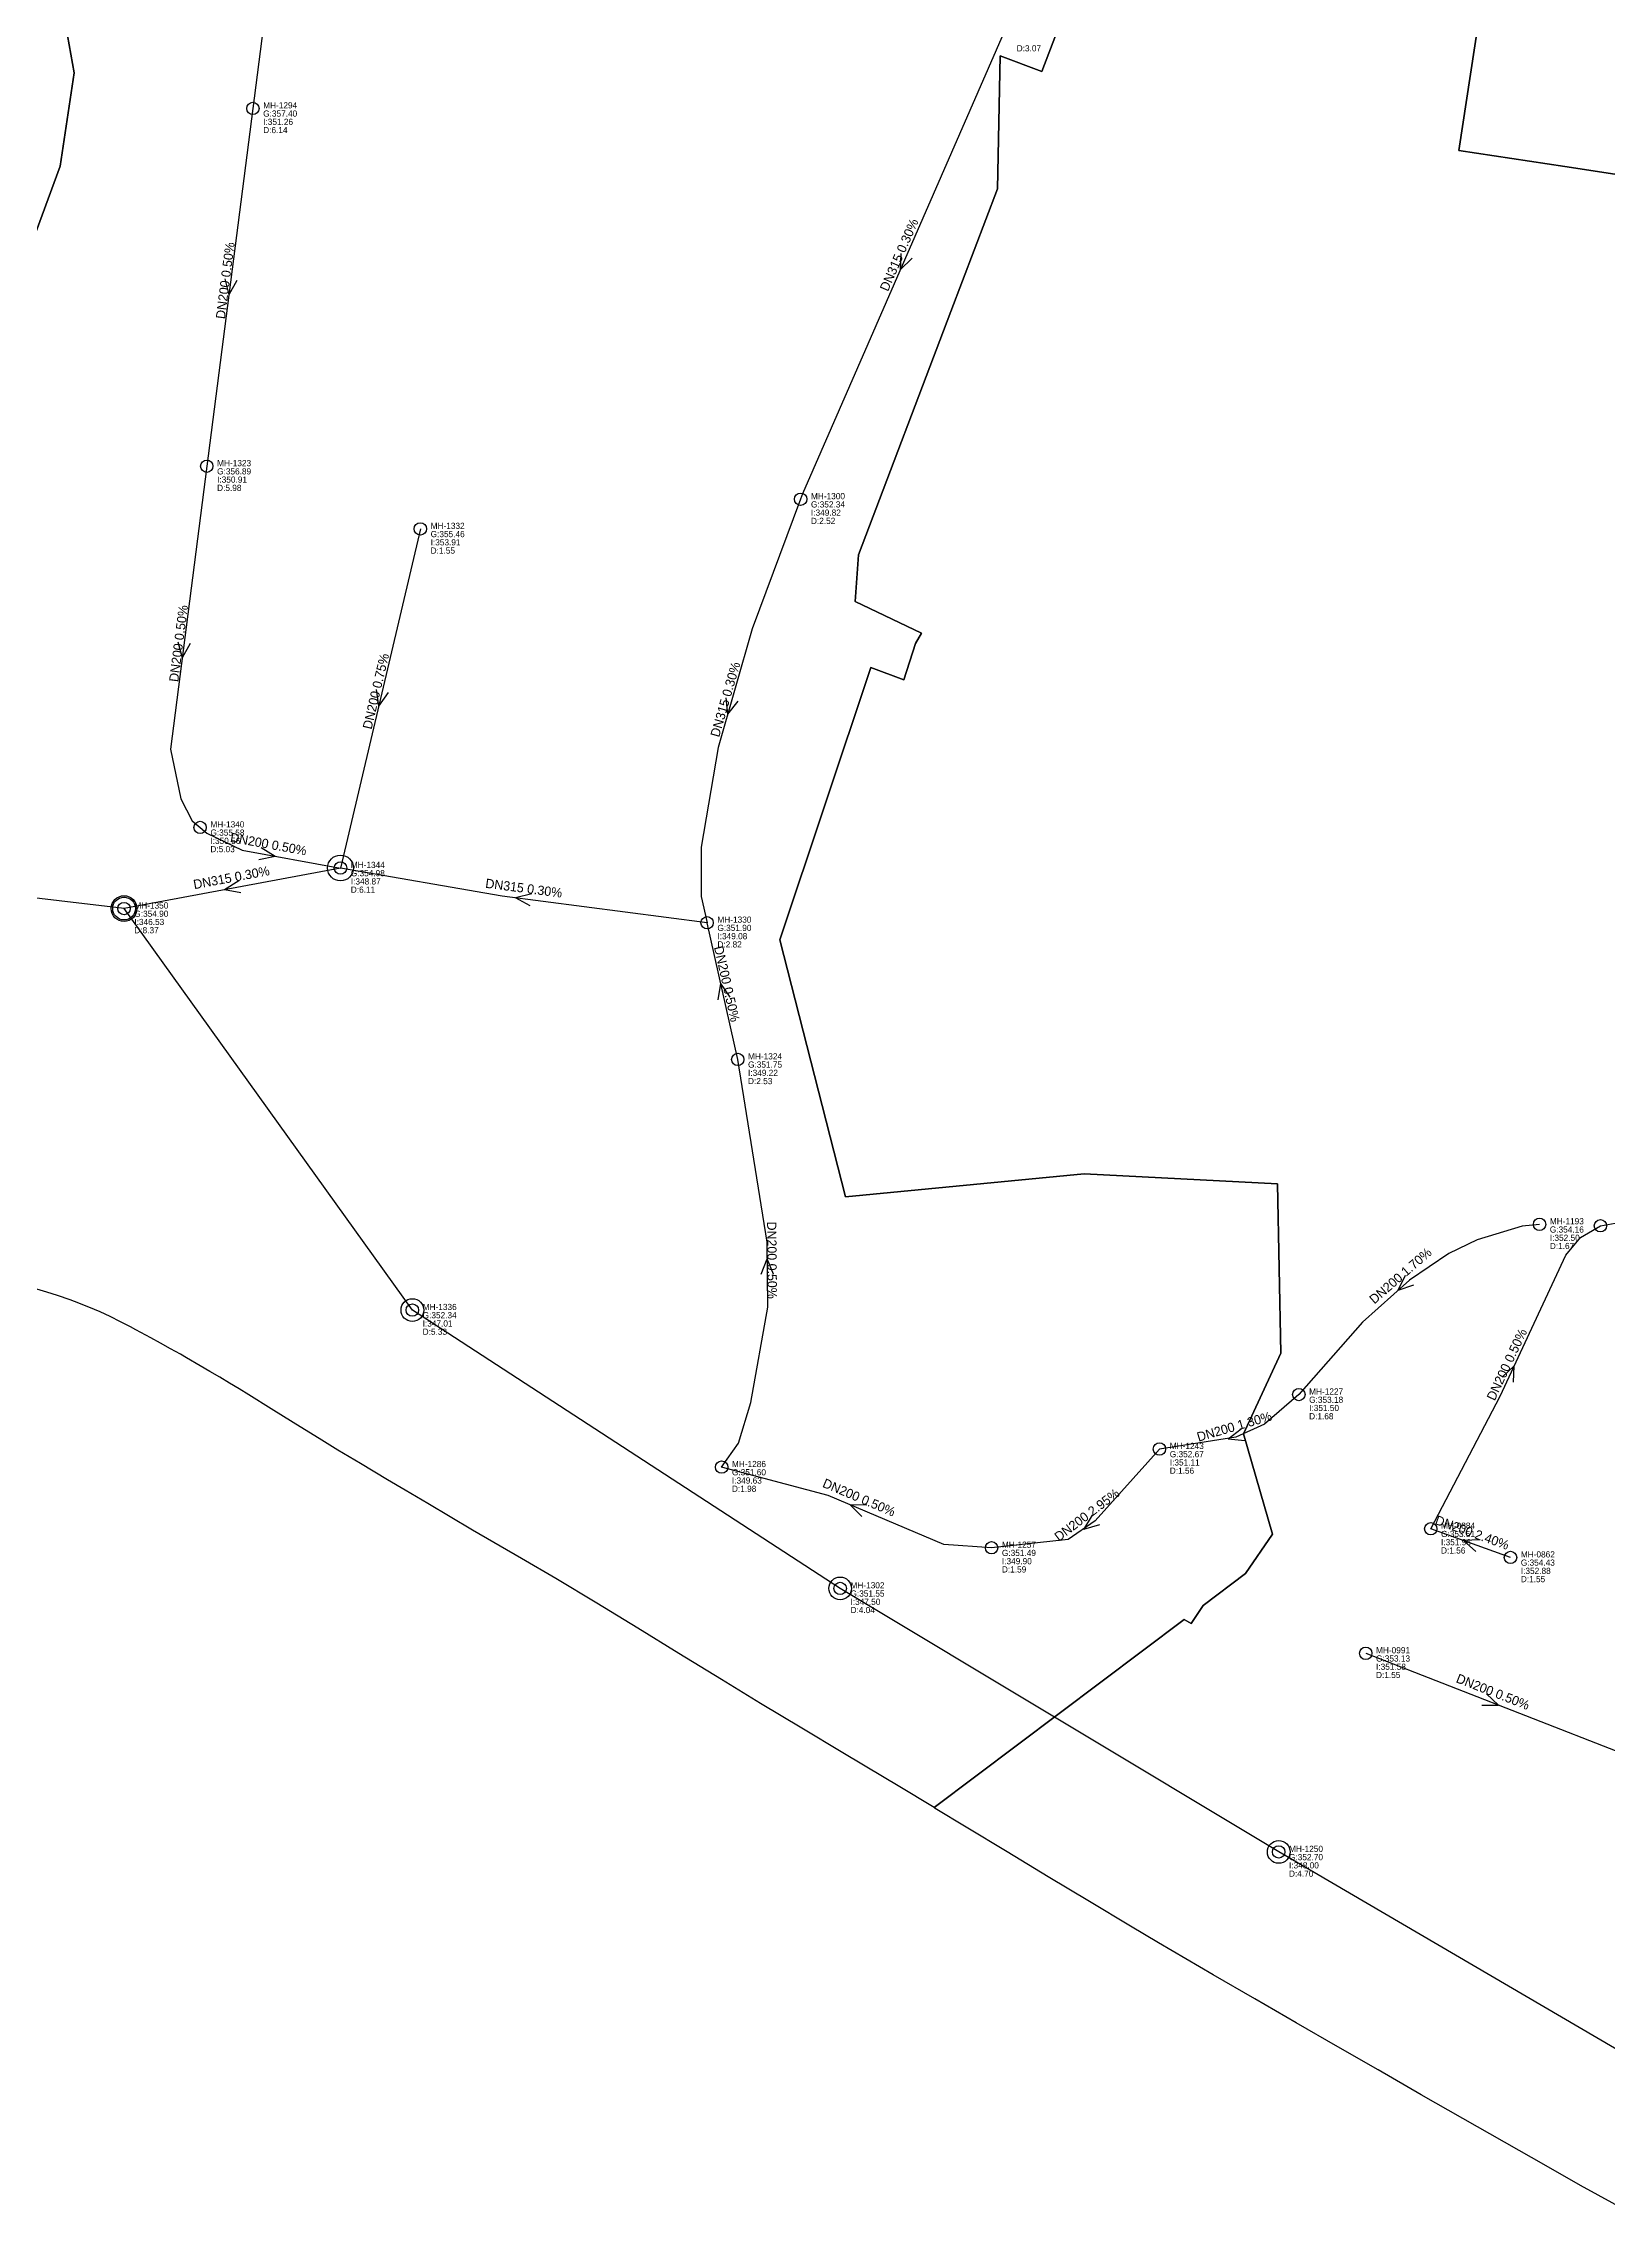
# Model space of a CAD drawing. Header units: metres. Extents: x 449149 to 451990, y 2566737 to 2570847.
# Drawn here: x 450435.2 to 450738.9, y 2567321.9 to 2567742.8 of the extents above; entities that cross this region are included whole.
import ezdxf
from ezdxf.enums import TextEntityAlignment as Align

# ---------------------------------------------------------------- set-up
doc = ezdxf.new("R2010")
doc.units = ezdxf.units.M
for name, color, linetype in [('SEW-CATCHMENT', 4, 'Continuous'), ('SEW-DROP', 6, 'Continuous'), ('SEW-LABEL', 2, 'Continuous'), ('SEW-MAIN-PIPE', 5, 'Continuous'), ('SEW-MH', 7, 'Continuous'), ('SEW-MH-LABEL', 8, 'Continuous'), ('SEW-PIPE-DN200', 3, 'Continuous'), ('SEW-PIPE-DN315', 5, 'Continuous'), ('SEW-TRUNK-MH', 7, 'Continuous')]:
    doc.layers.add(name, color=color, linetype=linetype)

msp = doc.modelspace()

# ---------------------------------------------------------------- linework, layer by layer
at = {"layer": 'SEW-CATCHMENT'}
for points in [[(450425.17, 2567682.93), (450438.49, 2567719), (450441.23, 2567737.11), (450437.03, 2567760.72)], [(450437.03, 2567760.72), (450441.23, 2567737.11), (450438.49, 2567719), (450425.17, 2567682.93)], [(450637.02, 2567758.6), (450628.96, 2567737.36), (450620.85, 2567740.38), (450620.33, 2567714.59), (450611.32, 2567690.83), (450593.41, 2567643.6), (450592.75, 2567634.53), (450605.58, 2567628.41), (450604.45, 2567626.36), (450602.17, 2567619.31), (450595.8, 2567621.76), (450578.11, 2567568.89), (450590.87, 2567519.05), (450637.16, 2567523.52), (450674.68, 2567521.52), (450675.35, 2567488.69), (450668.09, 2567473.06), (450673.68, 2567453.57), (450668.48, 2567445.96), (450660.25, 2567439.77), (450657.9, 2567436.24), (450656.6, 2567437.03), (450608.04, 2567400.52), (450601.06, 2567404.72), (450598.34, 2567406.36), (450590.35, 2567411.15), (450582.37, 2567415.94), (450574.4, 2567420.75), (450566.78, 2567425.38), (450558.51, 2567430.45), (450550.57, 2567435.31), (450542.62, 2567440.16), (450534.64, 2567444.95), (450528.02, 2567448.86), (450518.52, 2567454.33), (450514.15, 2567456.92), (450509.8, 2567459.51), (450505.44, 2567462.1), (450502.01, 2567464.14), (450496.73, 2567467.29), (450492.38, 2567469.9), (450489.26, 2567471.8), (450483.72, 2567475.22), (450479.41, 2567477.91), (450475.12, 2567480.61), (450473.23, 2567481.75), (450471.34, 2567482.89), (450469.44, 2567484.02), (450467.55, 2567485.14), (450465.65, 2567486.26), (450463.03, 2567487.78), (450461.83, 2567488.48), (450459.91, 2567489.56), (450457.98, 2567490.64), (450456.05, 2567491.7), (450453.17, 2567493.25), (450452.16, 2567493.78), (450450.2, 2567494.8), (450448.22, 2567495.78), (450446.22, 2567496.71), (450445.15, 2567497.18), (450442.14, 2567498.4), (450440.45, 2567499.03), (450437.99, 2567499.88), (450435.89, 2567500.56), (450433.97, 2567501.11)], [(450743.07, 2567321.94), (450733.5, 2567327.23), (450726.8, 2567330.99), (450718.7, 2567335.58), (450710.61, 2567340.19), (450702.54, 2567344.82), (450694.19, 2567349.62), (450686.39, 2567354.1), (450678.32, 2567358.74), (450670.26, 2567363.39), (450662.21, 2567368.07), (450651.61, 2567374.29), (450646.17, 2567377.52), (450638.19, 2567382.3), (450630.21, 2567387.11), (450622.25, 2567391.93), (450614.29, 2567396.75), (450608.27, 2567400.38), (450608.04, 2567400.52), (450656.6, 2567437.03), (450657.9, 2567436.24), (450660.25, 2567439.77), (450668.48, 2567445.96), (450668.48, 2567445.96), (450673.68, 2567453.57), (450668.09, 2567473.06), (450675.35, 2567488.69), (450675.35, 2567488.69), (450674.68, 2567521.52), (450637.16, 2567523.52), (450590.87, 2567519.05), (450578.11, 2567568.89), (450595.8, 2567621.76), (450602.17, 2567619.31), (450602.17, 2567619.31), (450604.45, 2567626.36), (450605.58, 2567628.41), (450592.75, 2567634.53), (450593.41, 2567643.6), (450611.32, 2567690.83), (450620.33, 2567714.59), (450620.85, 2567740.38), (450628.96, 2567737.36), (450628.96, 2567737.36), (450637.02, 2567758.6)], [(450808.1, 2567755.2), (450809.98, 2567715.33), (450795.72, 2567701.58), (450795.71, 2567708.95), (450771.62, 2567712.63), (450751.03, 2567715.78), (450730.44, 2567718.93), (450709.85, 2567722.07), (450714.38, 2567751.73)], [(450714.38, 2567751.73), (450709.85, 2567722.07), (450730.44, 2567718.93), (450751.03, 2567715.78), (450771.62, 2567712.63), (450795.71, 2567708.95), (450795.72, 2567701.58), (450809.42, 2567714.78), (450809.98, 2567715.33), (450808.1, 2567755.2)]]:
    msp.add_lwpolyline(points, dxfattribs=at)
at = {"layer": 'SEW-DROP'}
for centre in [(450492.88, 2567582.83), (450492.88, 2567582.83), (450450.88, 2567574.96)]:
    msp.add_circle(centre, 2.5, dxfattribs=at)
at = {"layer": 'SEW-LABEL'}
for p, q in [((450601.59, 2567702.09), (450601.49, 2567698.86)), ((450603.79, 2567701.13), (450601.49, 2567698.86)), ((450470.41, 2567697.14), (450471.22, 2567694.01)), ((450472.79, 2567696.83), (450471.22, 2567694.01)), ((450461.35, 2567626.72), (450462.16, 2567623.59)), ((450463.73, 2567626.42), (450462.16, 2567623.59)), ((450499.8, 2567617.46), (450500.28, 2567614.26)), ((450502.13, 2567616.91), (450500.28, 2567614.26)), ((450567.67, 2567615.87), (450567.99, 2567612.65)), ((450569.98, 2567615.2), (450567.99, 2567612.65)), ((450477.06, 2567584.48), (450480.23, 2567585.13)), ((450477.49, 2567586.84), (450480.23, 2567585.13)), ((450473.13, 2567580.35), (450470.4, 2567578.62)), ((450473.57, 2567577.99), (450470.4, 2567578.62)), ((450529.98, 2567577.84), (450526.85, 2567577.03)), ((450529.67, 2567575.46), (450526.85, 2567577.03)), ((450566.14, 2567557.23), (450566.65, 2567560.42)), ((450568.48, 2567557.75), (450566.65, 2567560.42)), ((450574.52, 2567504.02), (450575.69, 2567507.03)), ((450576.92, 2567504.04), (450575.69, 2567507.03)), ((450699.47, 2567503.74), (450698, 2567500.86)), ((450701.05, 2567501.92), (450698, 2567500.86)), ((450718.27, 2567484.07), (450720.63, 2567486.27)), ((450720.44, 2567483.05), (450720.63, 2567486.27)), ((450667.65, 2567473.98), (450665.11, 2567471.99)), ((450668.32, 2567471.68), (450665.11, 2567471.99)), ((450594.06, 2567456.98), (450591.77, 2567459.25)), ((450595, 2567459.19), (450591.77, 2567459.25)), ((450638.71, 2567457.27), (450637.04, 2567454.51)), ((450640.16, 2567455.36), (450637.04, 2567454.51)), ((450713.97, 2567452.46), (450710.74, 2567452.34)), ((450713.16, 2567450.2), (450710.74, 2567452.34)), ((450714.32, 2567420.38), (450717.55, 2567420.41)), ((450715.2, 2567422.62), (450717.55, 2567420.41))]:
    msp.add_line(p, q, dxfattribs=at)
at = {"layer": 'SEW-MAIN-PIPE'}
for points in [[(450450.88, 2567574.96), (450385.6, 2567582.69)], [(450506.82, 2567497.06), (450450.88, 2567574.96)], [(450589.83, 2567443.06), (450506.82, 2567497.06)], [(450674.91, 2567391.92), (450589.83, 2567443.06)], [(450760.61, 2567341.84), (450674.91, 2567391.92)]]:
    msp.add_lwpolyline(points, dxfattribs=at)
at = {"layer": 'SEW-MH'}
for centre in [(450475.88, 2567730.21), (450466.94, 2567660.79), (450582.16, 2567654.38), (450508.37, 2567648.62), (450465.64, 2567590.7), (450492.88, 2567582.83), (450450.88, 2567574.96), (450564.01, 2567572.21), (450569.95, 2567545.69), (450725.52, 2567513.69), (450737.33, 2567513.42), (450506.82, 2567497.06), (450678.82, 2567480.66), (450651.78, 2567470.1), (450566.83, 2567466.59), (450704.41, 2567454.62), (450619.21, 2567450.94), (450719.89, 2567449.06), (450589.83, 2567443.06), (450691.8, 2567430.46), (450674.91, 2567391.92)]:
    msp.add_circle(centre, 1.2, dxfattribs=at)
at = {"layer": 'SEW-PIPE-DN200'}
for points in [[(450484.23, 2567795.13), (450475.88, 2567730.21)], [(450475.88, 2567730.21), (450466.94, 2567660.79)], [(450466.94, 2567660.79), (450459.88, 2567605.9), (450461.9, 2567596.22), (450464.1, 2567591.99), (450465.64, 2567590.7)], [(450508.37, 2567648.62), (450492.88, 2567582.83)], [(450465.64, 2567590.7), (450466.94, 2567589.61), (450473.82, 2567586.29), (450492.88, 2567582.83)], [(450569.95, 2567545.69), (450564.01, 2567572.21)], [(450566.83, 2567466.59), (450570.11, 2567471.22), (450572.49, 2567479.12), (450575.77, 2567497.64), (450575.67, 2567510.23), (450569.95, 2567545.69), (450569.95, 2567545.69)], [(450725.52, 2567513.69), (450722.16, 2567513.37), (450713.39, 2567510.7), (450707.89, 2567508.01), (450700.29, 2567502.89), (450691.17, 2567494.72), (450678.82, 2567480.66)], [(450704.41, 2567454.62), (450717.86, 2567480.36), (450730.65, 2567507.68), (450733.5, 2567511.12), (450737.33, 2567513.42)], [(450737.33, 2567513.42), (450742.3, 2567514.34), (450746.54, 2567513.82), (450773.42, 2567507.85)], [(450678.82, 2567480.66), (450678.82, 2567480.66), (450672.16, 2567474.9), (450666.59, 2567472.42), (450651.78, 2567470.1)], [(450619.21, 2567450.94), (450619.21, 2567450.94), (450609.92, 2567451.57), (450587.5, 2567461.06), (450566.83, 2567466.59)], [(450651.78, 2567470.1), (450651.78, 2567470.1), (450639.3, 2567456.15), (450634.07, 2567452.52), (450619.21, 2567450.94)], [(450719.89, 2567449.06), (450704.41, 2567454.62)], [(450691.8, 2567430.46), (450740.51, 2567411.45)]]:
    msp.add_lwpolyline(points, dxfattribs=at)
at = {"layer": 'SEW-PIPE-DN315'}
for points in [[(450622.08, 2567746.07), (450582.54, 2567655.4), (450582.16, 2567654.38)], [(450582.16, 2567654.38), (450572.78, 2567629.24), (450566.14, 2567606.24), (450562.86, 2567586.86), (450562.86, 2567577.33), (450564.01, 2567572.21)], [(450492.88, 2567582.83), (450450.88, 2567574.96)], [(450564.01, 2567572.21), (450524.26, 2567577.37), (450492.88, 2567582.83)]]:
    msp.add_lwpolyline(points, dxfattribs=at)
at = {"layer": 'SEW-TRUNK-MH'}
for centre in [(450450.88, 2567574.96), (450506.82, 2567497.06), (450589.83, 2567443.06), (450674.91, 2567391.92)]:
    msp.add_circle(centre, 2.2, dxfattribs=at)

# ---------------------------------------------------------------- texts
at = {"layer": 'SEW-LABEL'}
for s, rotation, p in [('DN315 0.30%', 66.4401, (450602.09, 2567701.44)), ('DN200 0.50%', 82.668, (450471.41, 2567696.7)), ('DN200 0.50%', 82.668, (450462.35, 2567626.28)), ('DN200 0.75%', 76.7509, (450500.62, 2567616.92)), ('DN315 0.30%', 73.9064, (450568.41, 2567615.29)), ('DN200 0.50%', -10.2862, (450478.75, 2567586.59)), ('DN315 0.30%', 10.6197, (450471.88, 2567580.09)), ('DN315 0.30%', 352.6081, (450528.34, 2567578.04)), ('DN200 0.50%', 282.6299, (450566.98, 2567560.15)), ('DN200 0.50%', 270.4822, (450575.71, 2567506.73)), ('DN200 1.70%', 40.9833, (450699.13, 2567503.05)), ('DN200 0.50%', 64.9084, (450719.99, 2567486.12)), ('DN200 1.30%', 16.2727, (450666.55, 2567473.61)), ('DN200 0.50%', 337.0599, (450593.15, 2567459.87)), ('DN200 2.95%', 37.0868, (450638.24, 2567456.61)), ('DN200 2.40%', 340.2557, (450712.15, 2567453.04)), ('DN200 0.50%', -21.3212, (450716.16, 2567422.16))]:
    msp.add_text(s, height=1.8, rotation=rotation, dxfattribs=at).set_placement(p, align=Align.CENTER)
at = {"layer": 'SEW-MH-LABEL'}
for s, p in [('D:3.07', (450624.08, 2567741.27)), ('MH-1294', (450477.88, 2567730.21)), ('G:357.40', (450477.88, 2567728.61)), ('I:351.26', (450477.88, 2567727.01)), ('D:6.14', (450477.88, 2567725.41)), ('G:356.89', (450468.94, 2567659.19)), ('MH-1323', (450468.94, 2567660.79)), ('D:5.98', (450468.94, 2567655.99)), ('I:350.91', (450468.94, 2567657.59)), ('MH-1300', (450584.16, 2567654.38)), ('G:352.34', (450584.16, 2567652.78)), ('I:349.82', (450584.16, 2567651.18)), ('G:355.46', (450510.37, 2567647.02)), ('MH-1332', (450510.37, 2567648.62)), ('D:2.52', (450584.16, 2567649.58)), ('D:1.55', (450510.37, 2567643.82)), ('I:353.91', (450510.37, 2567645.42)), ('G:355.58', (450467.64, 2567589.1)), ('MH-1340', (450467.64, 2567590.7)), ('I:350.56', (450467.64, 2567587.5)), ('D:5.03', (450467.64, 2567585.9)), ('MH-1344', (450494.88, 2567582.83)), ('G:354.98', (450494.88, 2567581.23)), ('I:348.87', (450494.88, 2567579.63)), ('MH-1350', (450452.88, 2567574.96)), ('D:6.11', (450494.88, 2567578.03)), ('G:354.90', (450452.88, 2567573.36)), ('D:8.37', (450452.88, 2567570.16)), ('I:346.53', (450452.88, 2567571.76)), ('G:351.90', (450566.01, 2567570.61)), ('MH-1330', (450566.01, 2567572.21)), ('D:2.82', (450566.01, 2567567.41)), ('I:349.08', (450566.01, 2567569.01)), ('MH-1324', (450571.95, 2567545.69)), ('G:351.75', (450571.95, 2567544.09)), ('D:2.53', (450571.95, 2567540.89)), ('I:349.22', (450571.95, 2567542.49)), ('G:354.16', (450727.52, 2567512.09)), ('MH-1193', (450727.52, 2567513.69)), ('D:1.67', (450727.52, 2567508.89)), ('I:352.50', (450727.52, 2567510.49)), ('G:352.34', (450508.82, 2567495.46)), ('MH-1336', (450508.82, 2567497.06)), ('D:5.33', (450508.82, 2567492.26)), ('I:347.01', (450508.82, 2567493.86)), ('G:353.18', (450680.82, 2567479.06)), ('MH-1227', (450680.82, 2567480.66)), ('I:351.50', (450680.82, 2567477.46)), ('D:1.68', (450680.82, 2567475.86)), ('MH-1243', (450653.78, 2567470.1)), ('G:351.60', (450568.83, 2567464.99)), ('MH-1286', (450568.83, 2567466.59)), ('G:352.67', (450653.78, 2567468.5)), ('D:1.56', (450653.78, 2567465.3)), ('I:351.11', (450653.78, 2567466.9)), ('D:1.98', (450568.83, 2567461.79)), ('I:349.63', (450568.83, 2567463.39)), ('G:353.51', (450706.41, 2567453.02)), ('MH-0884', (450706.41, 2567454.62)), ('G:351.49', (450621.21, 2567449.34)), ('MH-1257', (450621.21, 2567450.94)), ('D:1.56', (450706.41, 2567449.82)), ('I:351.96', (450706.41, 2567451.42)), ('MH-0862', (450721.89, 2567449.06)), ('D:1.59', (450621.21, 2567446.14)), ('I:349.90', (450621.21, 2567447.74)), ('G:354.43', (450721.89, 2567447.46)), ('D:1.55', (450721.89, 2567444.26)), ('I:352.88', (450721.89, 2567445.86)), ('G:351.55', (450591.83, 2567441.46)), ('MH-1302', (450591.83, 2567443.06)), ('I:347.50', (450591.83, 2567439.86)), ('D:4.04', (450591.83, 2567438.26)), ('G:353.13', (450693.8, 2567428.86)), ('MH-0991', (450693.8, 2567430.46)), ('I:351.58', (450693.8, 2567427.26)), ('D:1.55', (450693.8, 2567425.66)), ('G:352.70', (450676.91, 2567390.32)), ('MH-1250', (450676.91, 2567391.92)), ('D:4.70', (450676.91, 2567387.12)), ('I:348.00', (450676.91, 2567388.72))]:
    msp.add_text(s, height=1.2, dxfattribs=at).set_placement(p)

doc.saveas('drawing.dxf')
